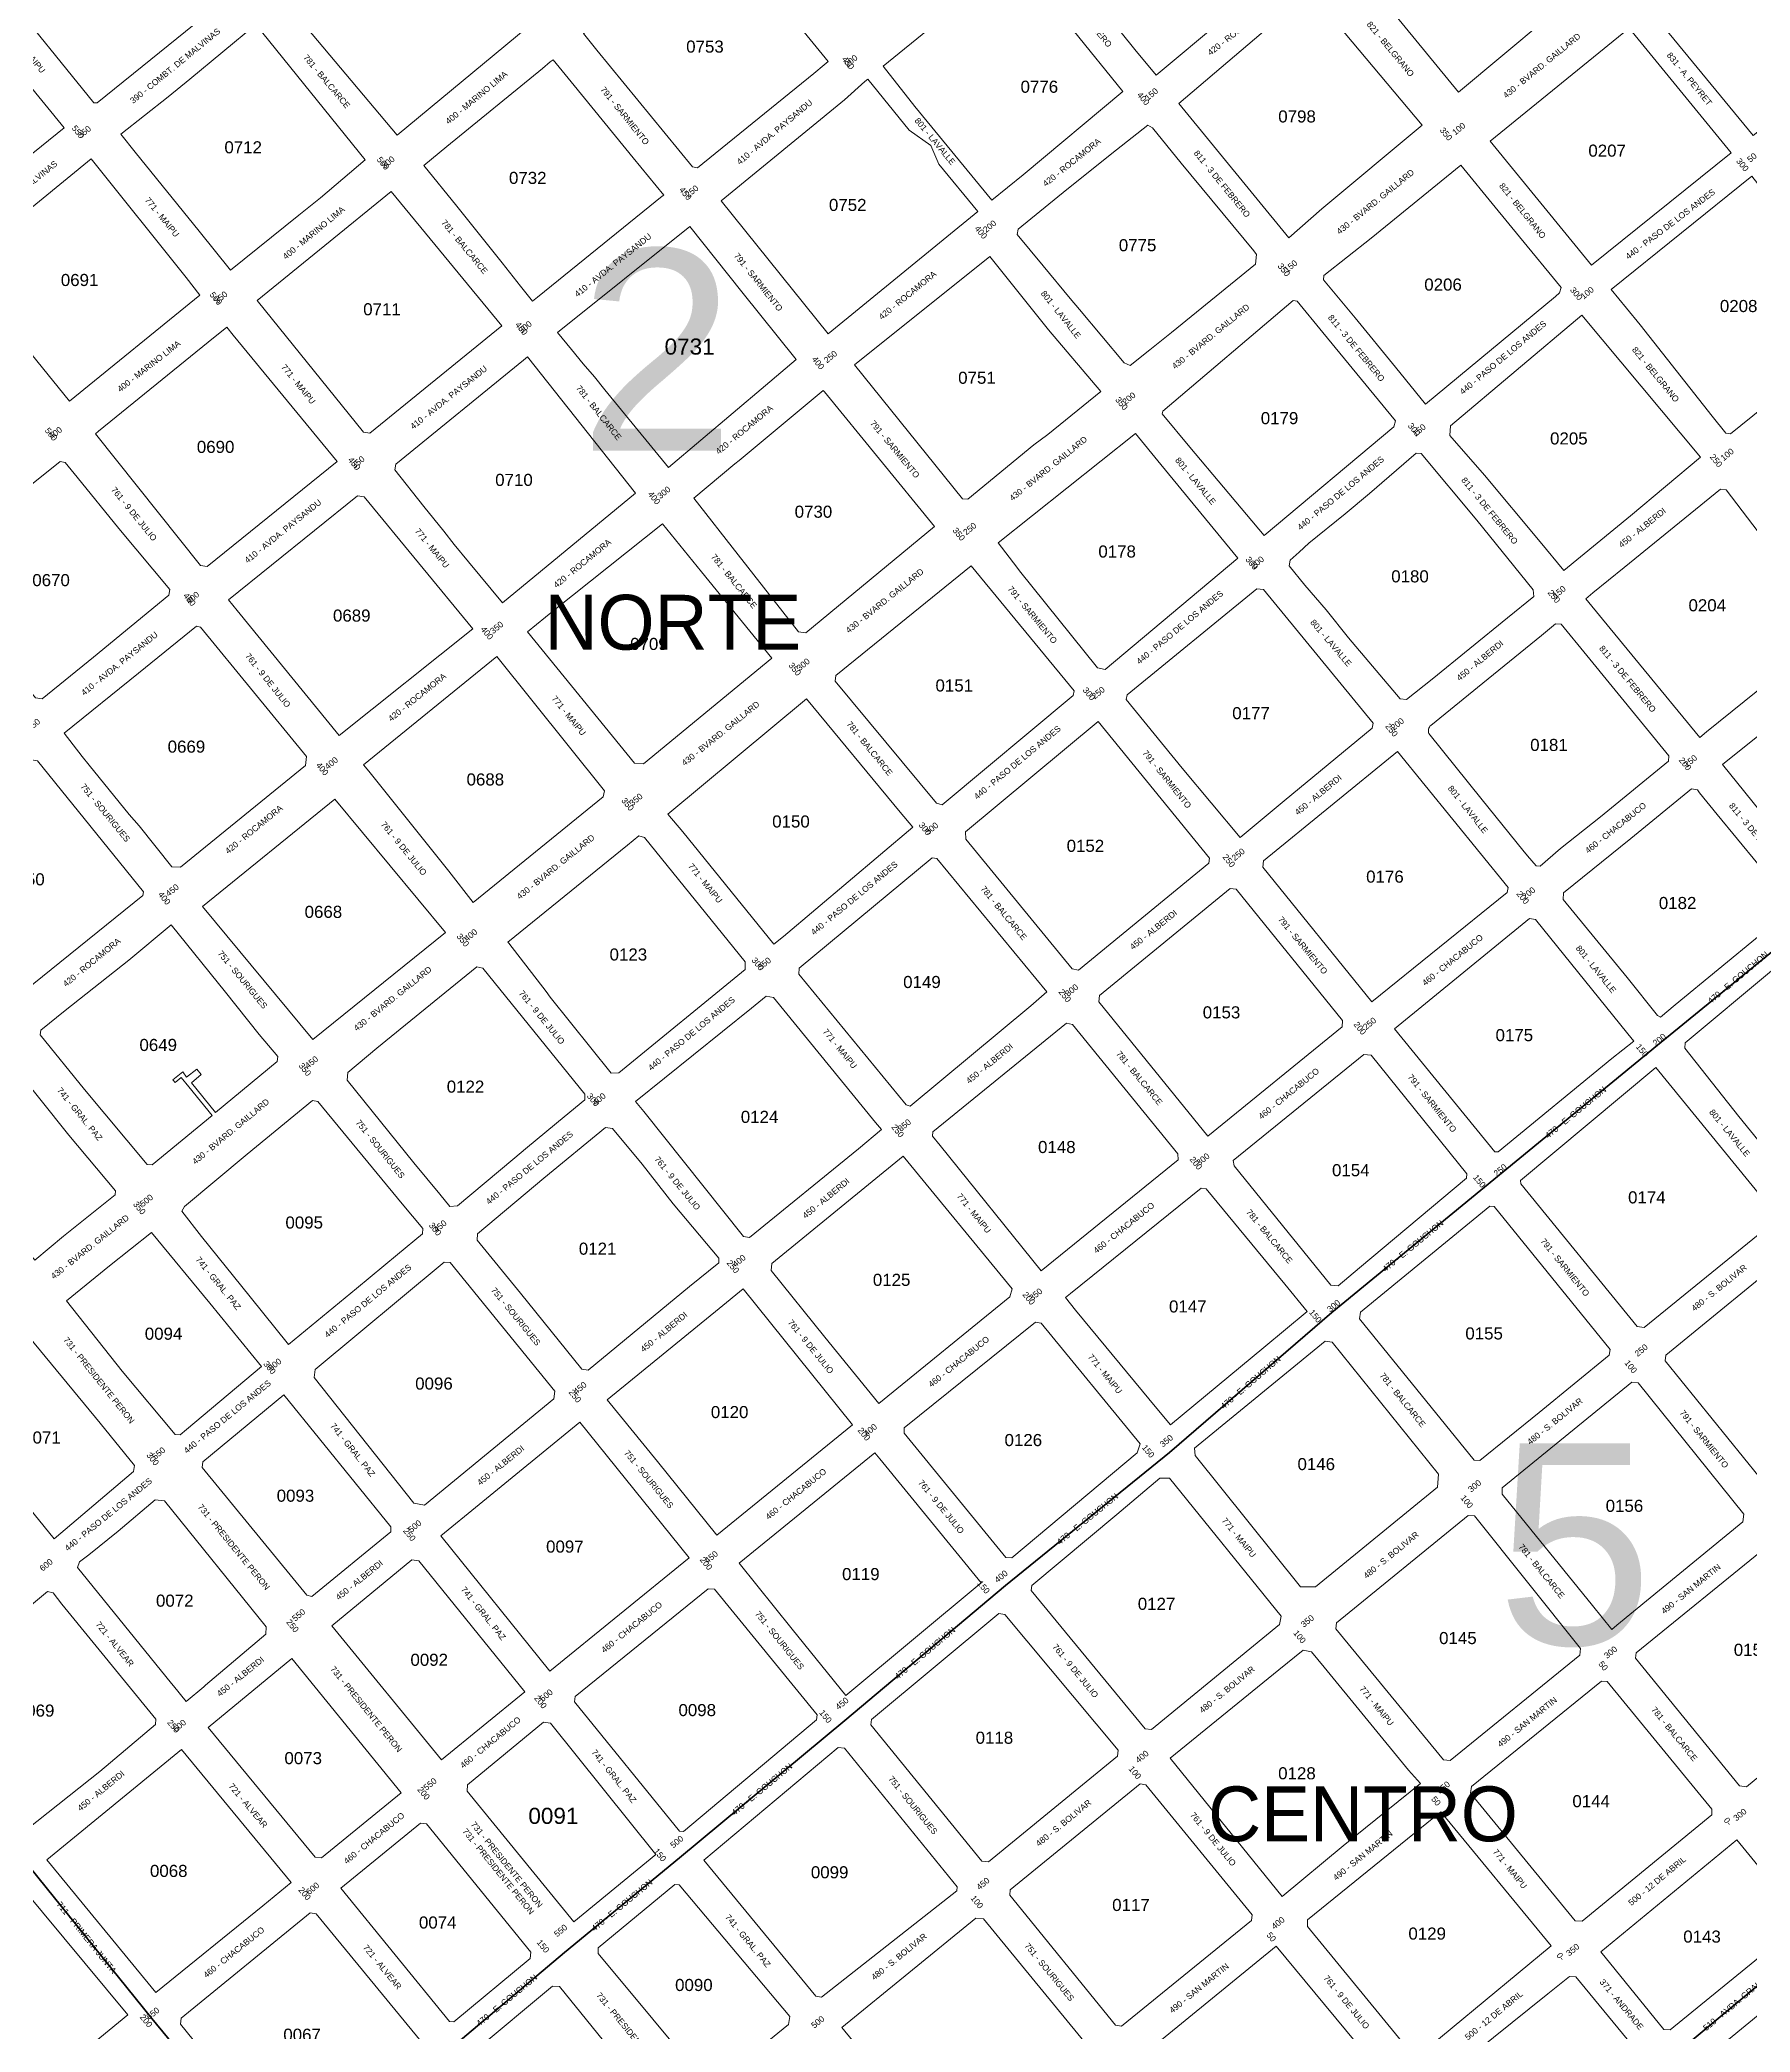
# Model space of a CAD drawing. Header units: millimetres. Extents: x -1182 to 19581, y -461 to 14363.
# Drawn here: x 15509 to 16358, y 11968 to 12957 of the extents above; entities that cross this region are included whole.
import ezdxf
from ezdxf.enums import TextEntityAlignment as Align

# ---------------------------------------------------------------- set-up
doc = ezdxf.new("R2010")
doc.units = ezdxf.units.MM
doc.layers.add('Barrios', color=70, linetype='Continuous', lineweight=40, true_color=0x94f532)
doc.layers.add('Barrios_Id', color=102, linetype='Continuous', lineweight=40)
doc.layers.add('Manzana', color=4, linetype='Continuous', lineweight=9)
doc.layers.add('Calle_id', color=7, linetype='Continuous')
doc.layers.add('Manzana_Id', color=6, linetype='Continuous')
doc.styles.add('Calle_Id', font='@Arial Unicode MS')
doc.styles.add('Manzana', font='@Arial Unicode MS')
doc.styles.add('SuperP', font='arial.ttf')

msp = doc.modelspace()

# ---------------------------------------------------------------- linework, layer by layer
at = {"layer": 'Barrios', "lineweight": 50}
for points in [[(16670.58, 12759.49), (16553.68, 12660.41), (16472.78, 12591.84), (16392.78, 12524.04), (16311.87, 12457.98), (16230.63, 12391.33), (16150.28, 12325.41), (16069.6, 12255.81), (15988.28, 12189.86), (15908.54, 12122.84), (15826.41, 12054.62), (15769.37, 12007.55), (15712.47, 11959.7), (15630.69, 11894.58)], [(15630.69, 11894.58), (15564.55, 11974.84), (15499.71, 12055.28), (15434.03, 12135.88), (15365.09, 12220.16), (15290.98, 12301.39), (15226.93, 12385.81), (15162.18, 12466.13)], [(16072.98, 11754.49), (16155.13, 11821.82), (16235.61, 11887.78), (16317.13, 11954.15), (16397.42, 12021.07), (16478.06, 12086.58), (16559.31, 12152.58), (16641.69, 12219.42), (16722.52, 12285.01), (16803.68, 12351.05), (16948.98, 12469.29)]]:
    msp.add_lwpolyline(points, dxfattribs=at)
at = {"layer": 'Manzana'}
for points in [[(15373.9, 12794.91), (15319.88, 12862.03), (15336.21, 12875.23), (15323.64, 12890.78), (15307.31, 12877.58), (15252.41, 12943.78), (15352.62, 13025.27), (15399.22, 13063.03), (15474.44, 12970.31), (15521.03, 12913.4), (15482.86, 12882.6), (15443.59, 12851.22)], [(16072.68, 13064.03), (16059.03, 13052.59), (16007.85, 13009.5), (16007.87, 13007.84), (16033.46, 12975.92), (16052.55, 12952.27), (16062.99, 12939.51), (16096.01, 12967.04), (16100.38, 12961.57), (16135.51, 12992.06), (16116.38, 13014.88), (16108.88, 13023.16), (16098.47, 13035.76), (16075.26, 13063.22)], [(15549.44, 13046.69), (15482.32, 12992.27), (15489.99, 12982.65), (15535.8, 12925.92), (15537.44, 12925.83), (15603.61, 12979.49)], [(16223.53, 13052.94), (16158.73, 12997.62), (16213.09, 12931.13), (16278.07, 12985.63), (16276.9, 12986.81), (16248.63, 13022)], [(15696.04, 13029.49), (15630.01, 12976.73), (15686.25, 12909.84), (15750.81, 12963.2)], [(15845.77, 13013.93), (15888.35, 12960.93), (15900.27, 12946.34), (15898.28, 12944.75), (15893.06, 12940.46), (15835.4, 12893.64), (15832.87, 12894.07), (15785.49, 12951.96), (15778.79, 12960.26), (15803.81, 12980.27)], [(15927.62, 12943.99), (15943.33, 12923.98), (15981.53, 12877.55), (15996.96, 12890.11), (16046.57, 12931.5), (16021.92, 12961.93), (15994.28, 12995.84), (15991.21, 12996.18), (15952.26, 12964.01)], [(16139.45, 12981.16), (16195.03, 12914.79), (16145.36, 12873.18), (16128.88, 12858.89), (16074.36, 12925.59)], [(15588.04, 12862.09), (15603.65, 12842.76), (15637.49, 12870.08), (15648.25, 12878.65), (15670.48, 12897.49), (15616.14, 12964.8), (15583.39, 12937.53), (15572.63, 12928.79), (15549.1, 12910.27), (15556.32, 12901.39)], [(16297.88, 12962.95), (16348.44, 12900.97), (16279.09, 12845.2), (16228.81, 12906.77)], [(15763.67, 12947.26), (15762.34, 12946.19), (15758.4, 12942.9), (15710.91, 12904.1), (15699.57, 12894.81), (15715.88, 12874.5), (15738.36, 12846.38), (15747.53, 12834.87), (15753.5, 12827.41), (15756.02, 12829.36), (15762.91, 12834.93), (15817.86, 12879.48), (15818.64, 12880.1), (15803.41, 12898.61), (15774.11, 12934.45)], [(15919.86, 12937.68), (15940.5, 12912.31), (15951.27, 12904.63), (15955.21, 12895.44), (15974.5, 12871.83), (15900.32, 12811.21), (15847.07, 12877.16), (15908.32, 12927.31), (15918.43, 12936.52)], [(16059, 12914.82), (16061.26, 12913.52), (16075.49, 12895.91), (16111.58, 12852.32), (16112.79, 12850.57), (16112.37, 12845.75), (16070.64, 12811.78), (16059.9, 12803.16), (16050.12, 12795.54), (16047.23, 12796.79), (16025.07, 12823.19), (16020.44, 12828.79), (16007.03, 12844.86), (15994.11, 12860.43), (15994.6, 12863.09), (16018.65, 12882.81), (16043.36, 12902.44)], [(15534.48, 12898.06), (15581.52, 12839.17), (15588.42, 12830.32), (15523.6, 12777.76), (15469.25, 12844.85)], [(16214.32, 12894.99), (16169.71, 12858.7), (16146.33, 12840.06), (16146.18, 12837.96), (16161.82, 12819.12), (16181.85, 12794.59), (16196.75, 12776.28), (16261.21, 12829.74), (16263.31, 12831.56), (16264.03, 12834.13), (16243.34, 12859.38), (16231.31, 12874.08)], [(16358.69, 12889.42), (16413.95, 12818.73), (16413.89, 12814.46), (16348.13, 12761.56), (16345.81, 12761.8), (16338.96, 12770.23), (16303.27, 12815.59), (16296.58, 12823.89), (16288.96, 12833.16)], [(15683.35, 12881.87), (15650.34, 12855), (15616.76, 12827.69), (15669.57, 12762.36), (15672.8, 12761.84), (15738.32, 12815.11)], [(15831.56, 12864.5), (15857.37, 12831.99), (15884.32, 12798.44), (15869.12, 12785.53), (15820.94, 12744.88), (15789.33, 12783.31), (15784.19, 12789.75), (15778.6, 12796.36), (15772.77, 12803.44), (15765.87, 12811.89)], [(15980.45, 12849.63), (16009.58, 12813.17), (16035.54, 12782.49), (16009.3, 12761.19), (16002.38, 12756), (15969.55, 12729.13), (15966.91, 12729.25), (15913.31, 12795.84)], [(16131.12, 12827.65), (16066.34, 12772.75), (16066.06, 12771.46), (16079.81, 12754.98), (16096.53, 12735.04), (16116.7, 12711.01), (16181.05, 12764.95), (16181.93, 12767.91), (16145.72, 12811.78), (16133.04, 12827.33)], [(16274.41, 12820.39), (16333.29, 12750.03), (16298.46, 12720.89), (16265.45, 12693.67), (16253.65, 12707.99), (16226.03, 12740.98), (16208.89, 12760.78), (16209.2, 12765.51)], [(15601.72, 12814.42), (15604.91, 12810.51), (15656.59, 12747.74), (15592.05, 12695.67), (15588.72, 12696.17), (15536.6, 12761.61), (15538.13, 12762.9), (15592.44, 12807.05)], [(15750.96, 12799.76), (15804.62, 12732.11), (15738.55, 12677.58), (15721.74, 12697.94), (15714.58, 12706.65), (15709.48, 12713.16), (15699.57, 12725.5), (15685.18, 12743.71), (15685.7, 12746.53), (15748.96, 12798.17)], [(15897.83, 12783.01), (15856.09, 12748.33), (15854, 12746.63), (15833.6, 12729.67), (15855.52, 12701.41), (15885.51, 12663.23), (15889.09, 12662.75), (15953.03, 12715.49), (15898.5, 12782.38)], [(16052.86, 12761.64), (15984.71, 12707.49), (15993.86, 12695.37), (15995.26, 12693.58), (16034.01, 12645.38), (16037.71, 12644.62), (16103.65, 12699.76), (16065.41, 12746.35)], [(16192.13, 12751.92), (16194.53, 12751.82), (16222.15, 12718.64), (16250.23, 12684.12), (16250.56, 12680.78), (16237.44, 12670.2), (16200.11, 12639.76), (16187.34, 12629.66), (16184.18, 12629.99), (16158.52, 12660.3), (16147.36, 12674.24), (16136.89, 12686.36), (16129.12, 12695.97), (16129.52, 12698.9), (16133.97, 12702.73), (16138.84, 12707.25), (16156.83, 12721.86), (16168.96, 12731.93)], [(15519.02, 12747.8), (15478.93, 12715.79), (15456.57, 12697.41), (15456.59, 12692.51), (15489.78, 12651.26), (15506.88, 12630.41), (15510.14, 12630.04), (15535.59, 12650.66), (15573.04, 12681.42), (15573.52, 12684.21), (15548.23, 12714.47), (15527.48, 12740.01), (15521.47, 12747.34)], [(15666.68, 12730.79), (15670.01, 12730.33), (15723.87, 12664.81), (15657.48, 12611.83), (15606.97, 12673.83), (15602.63, 12679.2)], [(16343.23, 12734.1), (16346, 12733.73), (16398.87, 12664.29), (16383.06, 12651.47), (16379.63, 12648.47), (16336.23, 12613.66), (16332.85, 12610.79), (16302.91, 12647.18), (16284.59, 12669.57), (16276.4, 12679.68), (16279.84, 12682.52), (16295.36, 12695.24)], [(15837.4, 12693.03), (15817.99, 12716.82), (15764.47, 12674.12), (15751.04, 12663.25), (15804.06, 12597.98), (15808.64, 12597.65), (15872.36, 12650.2)], [(15971.27, 12695.93), (16022.28, 12634.01), (16021.8, 12631.63), (15956.9, 12577.31), (15953.98, 12578.12), (15903.77, 12638.77), (15904, 12641.54)], [(16113.1, 12684.64), (16048.73, 12631.96), (16048.16, 12629.69), (16075.97, 12595.49), (16104.71, 12561.13), (16126.53, 12579.39), (16170.3, 12615.35), (16170.71, 12617.85), (16116.36, 12684.27)], [(15586.73, 12666.02), (15588.62, 12665.63), (15641.29, 12601.29), (15640.75, 12596.88), (15578.82, 12546.49), (15574.45, 12546.59), (15558.2, 12566.91), (15553.28, 12572.61), (15533.47, 12597.13), (15529.94, 12601.4), (15521.1, 12612.92), (15557.87, 12642.77)], [(16245.12, 12554.88), (16224.81, 12579.92), (16198.46, 12612.73), (16198.29, 12613.25), (16198.21, 12613.79), (16198.2, 12614.34), (16198.28, 12614.88), (16198.43, 12615.41), (16198.67, 12615.9), (16198.97, 12616.36), (16199.34, 12616.77), (16225.27, 12637.71), (16254.25, 12661.49), (16261.26, 12667.28), (16264.12, 12667.04), (16276.85, 12651.55), (16317.52, 12601.63), (16317.35, 12598.97), (16283.64, 12571.41), (16263.8, 12555.68), (16253.65, 12546.92), (16251.75, 12547.05), (16247.4, 12552.08)], [(15735.87, 12651.07), (15669.63, 12597.2), (15672.18, 12594.14), (15711.97, 12544.49), (15724.07, 12528.84), (15788.57, 12581.41), (15789.19, 12584.24)], [(16391.97, 12538.19), (16458.66, 12593.49), (16410.96, 12651.41), (16398.91, 12641.68), (16361.65, 12611.51), (16344.1, 12597.43)], [(15889.43, 12630), (15935.92, 12573.66), (15942.22, 12566.29), (15878.04, 12512.01), (15873.25, 12508.2), (15828.19, 12563.9), (15820.67, 12572.72)], [(16034.26, 12618.68), (15968.4, 12563.98), (15968.54, 12560.32), (16021.38, 12495.94), (16024.57, 12495.35), (16089.16, 12548.43), (16089.61, 12550.94)], [(16182.85, 12603.8), (16237.74, 12536.36), (16237.3, 12533.83), (16170.18, 12479.62), (16116.02, 12546.43), (16116.28, 12549.63)], [(15504.85, 12599.68), (15465.72, 12567.99), (15441.58, 12547.93), (15441.43, 12547.11), (15461.62, 12521.21), (15494.05, 12481.18), (15496.53, 12481.08), (15560.12, 12532.35), (15560.36, 12534.13), (15507.75, 12599.21)], [(16328.84, 12585.24), (16298.68, 12560.69), (16265.3, 12533.66), (16265.08, 12530.42), (16296.81, 12491.64), (16311.96, 12472.83), (16313.37, 12472.02), (16320.6, 12478.05), (16363.3, 12513.08), (16377.74, 12525.52), (16377.52, 12528.24), (16361.66, 12548.05), (16341.5, 12572.53), (16332.81, 12583.24), (16331.73, 12584.75)], [(15655.34, 12580.24), (15710.24, 12514.05), (15644.51, 12460.79), (15589.66, 12526.92)], [(15806.23, 12562.01), (15800.59, 12557.26), (15741.32, 12509.25), (15741.72, 12508.76), (15760.22, 12484.67), (15762.34, 12481.85), (15792.59, 12444.11), (15796.29, 12444.25), (15859.02, 12495.53), (15859.01, 12499.4), (15809.07, 12561.16)], [(15951.83, 12551.03), (15954.19, 12550.76), (16008.73, 12484.47), (16000.78, 12477.65), (15940.9, 12427.78), (15939.04, 12428.36), (15885.72, 12493.31), (15885.87, 12496.32)], [(16099.72, 12535.75), (16102.76, 12535.47), (16155.55, 12470.24), (16155.4, 12467.13), (16088.64, 12412.93), (16034.54, 12479.53), (16034.9, 12482.7)], [(15574.06, 12517.71), (15601.16, 12484.35), (15617.81, 12463.34), (15627.11, 12452.46), (15626.83, 12449.95), (15596.12, 12424.57), (15584.17, 12439.35), (15589.05, 12443.43), (15586.87, 12446.1), (15581.83, 12442.24), (15579.85, 12444.82), (15575.04, 12440.92), (15576.16, 12439.56), (15579.11, 12442.03), (15582.98, 12437.39), (15594.46, 12423.2), (15564.67, 12398.58), (15562.25, 12398.74), (15531.2, 12436.03), (15509.08, 12463.18), (15509.43, 12465.55), (15521.45, 12475.18), (15553.11, 12500.2)], [(16248.33, 12520.99), (16181.34, 12466.18), (16231.12, 12405.1), (16232.83, 12405.08), (16289.29, 12451.39), (16300.17, 12460.11), (16297.23, 12463.7), (16251.34, 12520.5)], [(16390.06, 12513.11), (16368.56, 12494.92), (16325.66, 12459.19), (16325.42, 12456.54), (16352.32, 12422.69), (16383.42, 12384.4), (16386, 12384.56), (16396.02, 12391.88), (16418.77, 12410.37), (16436.33, 12424.37), (16450.3, 12435.7), (16450.8, 12437.8), (16436.95, 12455.2), (16408.99, 12489.45)], [(15725.79, 12496.92), (15728.84, 12496.22), (15779.53, 12433.73), (15779.44, 12430.95), (15769.23, 12422.47), (15751.08, 12407.48), (15743.77, 12401.29), (15716.32, 12378.29), (15712.5, 12378), (15707.48, 12384.11), (15694.57, 12399.71), (15661.43, 12440.62), (15661.77, 12444.55), (15676.26, 12456.51), (15707.29, 12481.92)], [(15869.51, 12482.39), (15873.1, 12481.72), (15923.79, 12419.64), (15926.66, 12416.26), (15915.28, 12406.53), (15861.17, 12362.54), (15858.28, 12363), (15808.82, 12425.09), (15804.6, 12430.05), (15862.21, 12476.37)], [(16018.58, 12468.89), (16021.46, 12468.34), (16073.85, 12404.16), (16073.92, 12401.19), (16005.96, 12346.08), (15955.8, 12408.18), (15951.99, 12412.86), (15952.2, 12415.06)], [(16166.2, 12453.48), (16101.22, 12400.75), (16101.74, 12398.14), (16149.82, 12338.98), (16153.42, 12338.5), (16164.03, 12347.45), (16217.07, 12391.99), (16217.34, 12394.13), (16169.76, 12453.14)], [(15490.38, 12450.3), (15452.28, 12419.41), (15452.04, 12417.68), (15456.75, 12411.8), (15481.61, 12381.69), (15506.47, 12351.28), (15520.68, 12363.29), (15546.37, 12383.71), (15546.49, 12385.74), (15523.32, 12413.4), (15493.85, 12450.21)], [(16311.02, 12447.03), (16370.56, 12373.97), (16369.86, 12370.41), (16305.24, 12317.97), (16301.85, 12318.33), (16244.13, 12389.25), (16243.91, 12390.85)], [(15644.32, 12430.53), (15611.82, 12403.92), (15580.73, 12377.96), (15579.35, 12375.65), (15589.14, 12363.05), (15613.39, 12333.05), (15632.32, 12309.48), (15666.12, 12337.3), (15686.46, 12354.19), (15698.95, 12364.41), (15699.09, 12367.08), (15688.83, 12379.29), (15646.99, 12430.14)], [(15789.77, 12417.25), (15759.08, 12392.01), (15726.21, 12364.31), (15726.02, 12361.32), (15747.51, 12334.89), (15777.9, 12297.22), (15781.09, 12296.78), (15831.36, 12338.18), (15846, 12350), (15846.04, 12352.38), (15823.27, 12379.24), (15807.85, 12398.9), (15793.18, 12416.65)], [(15937.53, 12402.89), (15991.61, 12337.01), (15990.44, 12333.19), (15925.48, 12280.21), (15898.66, 12313.13), (15871.91, 12346.13), (15872.27, 12349.63)], [(16085.45, 12387.13), (16087.92, 12386.76), (16126.96, 12339.36), (16137.96, 12325.85), (16116.44, 12307.89), (16070.18, 12269.54), (16063.35, 12277.67), (16023.03, 12326.53), (16017.98, 12332.71), (16020.54, 12334.82)], [(16228.6, 12378.08), (16164.52, 12325.43), (16163.92, 12322.15), (16220.9, 12252), (16223.7, 12251.83), (16253.18, 12275.77), (16287.99, 12304.08), (16288.36, 12307), (16230.85, 12377.94)], [(15564.36, 12364.97), (15543.54, 12348.51), (15522.12, 12331.06), (15549.74, 12296.2), (15576.11, 12264.85), (15578.67, 12264.66), (15581.74, 12267.27), (15619.03, 12298.57), (15593.31, 12329.98)], [(16382.44, 12358.4), (16316.02, 12304.15), (16315.75, 12301.38), (16370.17, 12234.23), (16436.91, 12288.39), (16437.24, 12291.13), (16388, 12351.68)], [(15709.62, 12350.4), (15645.54, 12297.03), (15645.11, 12293.11), (15694.67, 12230.76), (15699.81, 12229.72), (15764.16, 12282.55), (15764.65, 12286.34), (15712.55, 12350.19)], [(15857.99, 12337.06), (15846.16, 12327.35), (15790.51, 12281.92), (15815.57, 12251.29), (15844.94, 12214.75), (15912.31, 12269.61)], [(16053.61, 12255.75), (16055.06, 12260.13), (16005.98, 12320.11), (16003.14, 12320.48), (15937.91, 12268.16), (15937.99, 12265.35), (15988.39, 12203.74), (15991.39, 12203.55)], [(15500.87, 12313.58), (15462.18, 12282.21), (15462.11, 12279.75), (15488.32, 12247.1), (15516, 12212.95), (15555.43, 12246.34), (15555.99, 12249.32), (15538.91, 12270.34), (15503.88, 12312.93)], [(16146.93, 12311.09), (16150.35, 12310.65), (16203.26, 12245.04), (16202.63, 12238.55), (16142.12, 12189.08), (16134.65, 12189.18), (16082.47, 12254.34), (16082.07, 12258.04)], [(15630.12, 12284.47), (15683.21, 12218.99), (15683.1, 12216.42), (15643.91, 12184.32), (15641.42, 12185.05), (15589.56, 12248.31), (15589.82, 12251.27)], [(16299.24, 12290.68), (16234.87, 12238.36), (16234.87, 12235.15), (16279.64, 12179.82), (16289.22, 12168.03), (16291.79, 12170.16), (16354.29, 12221.38), (16354.78, 12225.21), (16302.3, 12290.42)], [(15777.05, 12270.94), (15831.26, 12203.61), (15762.1, 12147.29), (15708, 12214.44), (15726.98, 12230.06)], [(15923.48, 12255.73), (15925.97, 12252.63), (15976.13, 12191.07), (15909.09, 12135.25), (15882.46, 12168.06), (15856.13, 12200.82)], [(16069.75, 12243.12), (16064.88, 12243.07), (16043.53, 12225.02), (16001.38, 12189.79), (16000.99, 12187.26), (16057.63, 12118.68), (16060.72, 12118.33), (16124.33, 12170.41), (16125.05, 12174.64)], [(15566.25, 12232.34), (15570.8, 12231.84), (15621.36, 12169.25), (15621.16, 12165.59), (15591.22, 12140.36), (15590.32, 12139.57), (15581.51, 12132.21), (15575.22, 12140.07), (15574.36, 12141.1), (15571.48, 12144.65), (15527.65, 12198.8), (15528.7, 12201.48), (15533.2, 12205.11), (15547.77, 12216.78)], [(16217.92, 12224.5), (16152.55, 12171.26), (16152.26, 12168.37), (16205.71, 12103.24), (16208.95, 12102.93), (16273.29, 12155.3), (16273.72, 12158.53), (16221.01, 12224.33)], [(16365.64, 12208.69), (16369.33, 12208.01), (16420.14, 12145.1), (16420.02, 12142.42), (16356.04, 12089.82), (16352.66, 12090.31), (16301.06, 12153.69), (16301.33, 12156.42)], [(15693.61, 12202.6), (15697.01, 12201.98), (15749.64, 12137.1), (15708.3, 12103.28), (15653.83, 12169.86)], [(15512.72, 12186.79), (15515.5, 12186.18), (15519.82, 12180.5), (15566.47, 12123.49), (15566.32, 12120.78), (15538.81, 12097.41), (15502.61, 12068.87), (15502.33, 12068.64), (15498.44, 12070.14), (15465.89, 12109.79), (15448.11, 12130.75), (15447.77, 12133.43), (15485.03, 12163.95), (15496.98, 12173.76), (15502.87, 12178.6)], [(15840.74, 12188.21), (15843.8, 12188.01), (15894.81, 12125.64), (15894.5, 12123.06), (15828.39, 12067.73), (15826.51, 12067.9), (15774.31, 12132.05), (15774.61, 12134.69)], [(15984.96, 12175.88), (15921.84, 12123.3), (15921.38, 12120.59), (15976.52, 12052.97), (15979.79, 12052.58), (16043.83, 12105.09), (16044.14, 12108.01), (15987.98, 12175.4)], [(16136.03, 12157.7), (16140.1, 12156.9), (16146.47, 12149.26), (16188.32, 12098.17), (16194.23, 12091.53), (16155.96, 12060.6), (16125.63, 12035.47), (16070.04, 12104.12), (16123.94, 12148.02)], [(15634.1, 12153.62), (15592.47, 12119.36), (15645.54, 12055), (15648.77, 12054.59), (15688.28, 12086.91)], [(16284.17, 12142.38), (16219.52, 12090.02), (16219.12, 12086.65), (16271.09, 12023.29), (16274.52, 12023.11), (16338.8, 12075.91), (16338.83, 12078.81), (16286.9, 12142.15)], [(15758.92, 12122.04), (15762.47, 12121.52), (15814.72, 12056.23), (15773.97, 12022.86), (15721.08, 12087.67), (15721.25, 12090.92)], [(15579.23, 12108.46), (15633.73, 12042.29), (15619.58, 12030.72), (15566.56, 11987.78), (15512.5, 12053.55)], [(15905.26, 12109.4), (15838.47, 12053.52), (15894.09, 11986.01), (15896.91, 11985.49), (15964.16, 12038.26), (15964.36, 12040.23), (15908.31, 12109.13)], [(16055.19, 12091.38), (15990.67, 12038.68), (15990.46, 12036.08), (16042.9, 11971.55), (16045.79, 11971.04), (16110.37, 12023.47), (16110.65, 12026.32), (16057.92, 12090.91)], [(16204.41, 12077.41), (16259.08, 12010.91), (16193.67, 11956.61), (16190.19, 11957.08), (16138.18, 12020.57), (16138.25, 12023.76)], [(15697.94, 12071.9), (15658.3, 12039.62), (15712.34, 11973.37), (15714.38, 11973.14), (15752.37, 12004.68), (15752.65, 12007.75), (15700.81, 12071.45)], [(16351.2, 12063.59), (16283.83, 12008), (16314.97, 11969.42), (16318.27, 11969.27), (16382.58, 12021.62), (16382.9, 12024.75), (16377.4, 12031.61)], [(15824.2, 12041.41), (15826.36, 12041.28), (15881.17, 11975.83), (15880.49, 11971.93), (15843.27, 11941.58), (15840.41, 11941.94), (15786.11, 12007.13), (15786.12, 12009.95)], [(15643.1, 12027.25), (15579.02, 11974.96), (15578.72, 11972), (15631.86, 11906.37), (15699.66, 11961.55), (15646.03, 12026.83)], [(15973.47, 12024.64), (15906.98, 11970.31), (15961.75, 11903.7), (15993.01, 11928.46), (16030.98, 11958.92), (15977.32, 12024.3)], [(16122.54, 12010.78), (16055.7, 11956.15), (16108.54, 11891.64), (16112.44, 11891.12), (16175.57, 11942.64), (16176.16, 11946.14)], [(16395.96, 12004.5), (16399.94, 12004.28), (16433.46, 11962.79), (16368.4, 11908.25), (16364.62, 11908.45), (16334.45, 11946.56), (16332.13, 11949.73), (16332.34, 11952.38), (16393.21, 12002.15)], [(15763.45, 11990.94), (15724.5, 11958.51), (15778.63, 11892.31), (15778.95, 11891.98), (15779.32, 11891.72), (15779.72, 11891.51), (15780.15, 11891.37), (15780.6, 11891.3), (15781.06, 11891.31), (15781.5, 11891.39), (15781.93, 11891.54), (15782.33, 11891.76), (15821.18, 11923.64), (15766.83, 11990.7)], [(16268.18, 11995.7), (16271.33, 11995.54), (16301.42, 11958.95), (16301.49, 11955.29), (16237.55, 11902.79), (16234.06, 11903.27), (16203.22, 11939.98), (16203.52, 11943.81), (16257.46, 11987.07)]]:
    msp.add_lwpolyline(points, close=True, dxfattribs=at)
msp.add_lwpolyline([(16308.49, 12971.58), (16359.42, 12909.63), (16416.37, 12954.53), (16409.01, 12959.19)], dxfattribs=at)
at = {"layer": 'Manzana', "linetype": 'Continuous'}
msp.add_lwpolyline([(15552.66, 11976.66), (15499.73, 12040.35), (15497.17, 12040.85), (15472.12, 12021.29), (15458.78, 12010.32), (15433.72, 11989.86), (15432.74, 11983.17), (15472.96, 11934.38), (15484.56, 11920.66), (15489.55, 11924.87)], close=True, dxfattribs=at)

# ---------------------------------------------------------------- texts
at = {"color": 40, "true_color": 0xe6bd19, "style": 'Calle_Id'}
for s, p in [('450', (15910.22, 12945.68, 1)), ('400', (16056.7, 12927.96, 1)), ('550', (15527.96, 12911.44, 1)), ('350', (16207.02, 12910.39, 1)), ('500', (15679.35, 12895.84, 1)), ('300', (16354.11, 12895.09, 1)), ('450', (15829.41, 12880.83, 1)), ('400', (15976.11, 12861.6, 1)), ('350', (16126.53, 12842.95, 1)), ('500', (15596.38, 12828.75, 1)), ('300', (16271.64, 12831.12, 1)), ('450', (15748.01, 12813.82, 1)), ('400', (15895.31, 12796.75, 1)), ('350', (16045.94, 12776.59, 1)), ('500', (15514.61, 12761.32, 1)), ('300', (16191.15, 12763.68, 1)), ('450', (15665.03, 12746.74, 1)), ('250', (16341.05, 12748.27, 1)), ('400', (15813.91, 12729.74, 1)), ('350', (15965.14, 12711.74, 1)), ('300', (16110.56, 12697.32, 1)), ('450', (15583.27, 12679.3, 1)), ('250', (16260.56, 12680.82, 1)), ('400', (15730.93, 12662.65, 1)), ('350', (15883.73, 12644.73, 1)), ('300', (16029.76, 12632.47, 1)), ('250', (16179.97, 12614.47, 1)), ('200', (16325.64, 12597.7, 1)), ('400', (15649.17, 12595.22, 1)), ('350', (15800.76, 12577.65, 1)), ('300', (15948.35, 12565.46, 1)), ('250', (16099.17, 12549.61, 1)), ('400', (15570.76, 12531.01, 1)), ('200', (16245.05, 12531.35, 1)), ('350', (15719, 12510.21, 1)), ('300', (15865.38, 12498.37, 1)), ('250', (16017.76, 12482.61, 1)), ('200', (16164.25, 12466.49, 1)), ('150', (16304.34, 12455.42, 1)), ('350', (15640.59, 12446.01, 1)), ('300', (15783.62, 12430.94, 1)), ('250', (15934.79, 12415.52, 1)), ('200', (16082.85, 12399.49, 1)), ('150', (16223.53, 12390.56, 1)), ('350', (15558.41, 12377.24, 1)), ('300', (15705.21, 12366.73, 1)), ('250', (15853.03, 12348.09, 1)), ('200', (15999.87, 12332.4, 1)), ('150', (16142.13, 12323.56, 1)), ('300', (15623.03, 12297.97, 1)), ('100', (16298.68, 12298.47, 1)), ('250', (15774.62, 12283.88, 1)), ('200', (15918.11, 12264.97, 1)), ('300', (15565, 12252.65, 1)), ('150', (16059.16, 12256.47, 1)), ('100', (16217.28, 12231.46, 1)), ('250', (15692.44, 12215.12, 1)), ('200', (15839.7, 12200.76, 1)), ('150', (15977.4, 12189.04, 1)), ('250', (15634.41, 12169.8, 1)), ('100', (16134.3, 12164.37, 1)), ('50', (16284.99, 12149.91, 1)), ('200', (15757.52, 12132, 1)), ('150', (15898.99, 12124.83, 1)), ('250', (15575.34, 12119.95, 1)), ('100', (16052.54, 12096.94, 1)), ('200', (15699.49, 12086.68, 1)), ('50', (16202.01, 12082.82, 1)), ('0-', (16346.86, 12072.67, 1)), ('150', (15816.81, 12056.07, 1)), ('200', (15640.42, 12036.83, 1)), ('100', (15974.13, 12032.73, 1)), ('50', (16120.25, 12015.38, 1)), ('150', (15758.78, 12010.75, 1)), ('0-', (16263.89, 12005.58, 1)), ('200', (15561.75, 11973.7, 1))]:
    msp.add_text(s, height=3, rotation=309.3589, dxfattribs=at).set_placement(p, align=Align.MIDDLE)
at = {"color": 32, "true_color": 0xe3621c, "style": 'Calle_Id'}
for s, p in [('200', (15911.55, 12946.66, 1)), ('150', (16060.71, 12930.14, 1)), ('350', (15531.07, 12911.44, 1)), ('100', (16213.27, 12912.96, 1)), ('300', (15681.8, 12896.35, 1)), ('50', (16358.76, 12898.65, 1)), ('250', (15832.56, 12881.93, 1)), ('200', (15980.39, 12864.54, 1)), ('150', (16129.85, 12844.76, 1)), ('350', (15598.79, 12829.3, 1)), ('100', (16277.02, 12831.54, 1)), ('300', (15749.87, 12814.55, 1)), ('250', (15901.41, 12799.8, 1)), ('200', (16049.54, 12779.15, 1)), ('400', (15516.72, 12762, 1)), ('150', (16193.6, 12763.35, 1)), ('350', (15666.86, 12747.5, 1)), ('100', (16346.5, 12751.26, 1)), ('300', (15818.72, 12732.43, 1)), ('250', (15970.55, 12714.42, 1)), ('200', (16113.29, 12697.74, 1)), ('400', (15584.8, 12680.2, 1)), ('150', (16263.08, 12683.07, 1)), ('350', (15735.71, 12665.38, 1)), ('300', (15887.87, 12647.05, 1)), ('250', (16034.3, 12633, 1)), ('200', (16182.77, 12617.46, 1)), ('450', (15505.83, 12617.12, 1)), ('400', (15653.64, 12598.08, 1)), ('150', (16328.27, 12599.12, 1)), ('350', (15804.86, 12580, 1)), ('300', (15951.62, 12565.63, 1)), ('250', (16103.78, 12552.72, 1)), ('450', (15574.67, 12534.99, 1)), ('200', (16247.96, 12533.51, 1)), ('400', (15722.79, 12512.7, 1)), ('350', (15868.6, 12498.58, 1)), ('300', (16021.1, 12485.35, 1)), ('250', (16168.97, 12468.77, 1)), ('200', (16312.82, 12460.79, 1)), ('450', (15643.82, 12449.61, 1)), ('400', (15786.54, 12431.28, 1)), ('350', (15938.09, 12418.3, 1)), ('300', (16086.29, 12401.4, 1)), ('250', (16233.83, 12396.05, 1)), ('500', (15561.85, 12380.95, 1)), ('450', (15707.57, 12368.19, 1)), ('400', (15856.02, 12351, 1)), ('350', (16003.27, 12334.35, 1)), ('300', (16151.14, 12328.68, 1)), ('250', (16303.8, 12306.6, 1)), ('500', (15625.6, 12299.53, 1)), ('450', (15777.05, 12287.91, 1)), ('400', (15921.21, 12267.05, 1)), ('350', (16068.13, 12261.63, 1)), ('550', (15567.95, 12255.45, 1)), ('300', (16221.12, 12239.23, 1)), ('500', (15695.08, 12219.25, 1)), ('450', (15842.24, 12203.96, 1)), ('600', (15512.09, 12200.05, 1)), ('400', (15986.07, 12194.33, 1)), ('550', (15637.43, 12175.17, 1)), ('350', (16138.11, 12172.18, 1)), ('300', (16288.62, 12156.64, 1)), ('500', (15760.27, 12135.31, 1)), ('450', (15907.1, 12131.24, 1)), ('600', (15578.24, 12120.24, 1)), ('400', (16056.04, 12104.87, 1)), ('550', (15702.62, 12091.22, 1)), ('350', (16205.61, 12089.59, 1)), ('300', (16352.83, 12076.03, 1)), ('500', (15825.13, 12062.59, 1)), ('600', (15644.35, 12039.43, 1)), ('450', (15977.07, 12041.79, 1)), ('550', (15767.47, 12018.5, 1)), ('400', (16123.54, 12022.29, 1)), ('350', (16269.82, 12008.98, 1)), ('650', (15565.04, 11977.36, 1)), ('500', (15895.1, 11973.13, 1))]:
    msp.add_text(s, height=3, rotation=39.3589, dxfattribs=at).set_placement(p, align=Align.MIDDLE)
at = {"layer": 'Barrios', "char_height": 27.2257, "width": 759.7627, "attachment_point": 1, "style": 'SuperP'}
for s, insert in [('{\\fConstantia|b0|i0|c0|p18;NORTE}', (15759.47, 12681.62)), ('{\\fConstantia|b0|i0|c0|p18;CENTRO}', (16088.87, 12090.05))]:
    msp.add_mtext(s, dxfattribs=dict(at, insert=insert))
at = {"layer": 'Barrios_Id', "style": 'Manzana'}
for s, p in [('2', (15815.27, 12803.16)), ('5', (16270.79, 12210.46))]:
    msp.add_text(s, height=100, dxfattribs=at).set_placement(p, align=Align.MIDDLE_CENTER)
at = {"layer": 'Calle_id', "color": 7, "style": 'Calle_Id'}
for s, rotation, p in [('811 - 3 DE FEBRERO', 309.12933, (16027.07, 12970.11, 1)), ('420 - ROCAMORA', 38.06478, (16103.01, 12961.25, 1)), ('771 - MAIPU', 309.23357, (15503.17, 12950.46, 1)), ('390 - COMBT. DE MALVINAS', 39.25667, (15576.12, 12944.23, 1)), ('821 - BELGRANO', 309.57199, (16179.35, 12952.57, 1)), ('430 - BVARD. GAILLARD', 39.29446, (16254.44, 12944.34, 1)), ('781 - BALCARCE', 310.09238, (15651.36, 12936.46, 1)), ('831 - A. PEYRET', 309.2021, (16327.77, 12937.7, 1)), ('400 - MARINO LIMA', 39.73805, (15725.66, 12928.49, 1)), ('791 - SARMIENTO', 308.82364, (15799.31, 12919.45, 1)), ('410 - AVDA. PAYSANDU', 40.05791, (15873.63, 12911.35, 1)), ('420 - ROCAMORA', 38.77211, (16021.12, 12896.32, 1)), ('811 - 3 DE FEBRERO', 309.12814, (16095.77, 12885.65, 1)), ('390 - COMBT. DE MALVINAS', 38.76508, (15495.12, 12878.6, 1)), ('430 - BVARD. GAILLARD', 39.29189, (16171.84, 12876.75, 1)), ('771 - MAIPU', 309.2329, (15569.62, 12869.09, 1)), ('821 - BELGRANO', 308.86773, (16244.91, 12872.29, 1)), ('440 - PASO DE LOS ANDES', 37.2842, (16318.24, 12865.66, 1)), ('400 - MARINO LIMA', 39.73663, (15644.86, 12861.32, 1)), ('781 - BALCARCE', 309.52659, (15719.78, 12854.37, 1)), ('410 - AVDA. PAYSANDU', 38.84922, (15793.43, 12845.32, 1)), ('791 - SARMIENTO', 308.70089, (15865.61, 12836.88, 1)), ('420 - ROCAMORA', 39.20222, (15939.62, 12830.34, 1)), ('801 - LAVALLE', 308.4492, (16015.75, 12820.77, 1)), ('430 - BVARD. GAILLARD', 39.29189, (16090.12, 12809.88, 1)), ('811 - 3 DE FEBRERO', 309.39695, (16162.42, 12804.1, 1)), ('440 - PASO DE LOS ANDES', 39.87573, (16235.21, 12799.42, 1)), ('400 - MARINO LIMA', 38.17697, (15563.03, 12795.13, 1)), ('821 - BELGRANO', 309.31264, (16310.97, 12791.01, 1)), ('771 - MAIPU', 309.19624, (15637.26, 12786.19, 1)), ('410 - AVDA. PAYSANDU', 38.84922, (15711.87, 12779.63, 1)), ('781 - BALCARCE', 308.43833, (15786.41, 12772.05, 1)), ('420 - ROCAMORA', 39.75902, (15858.59, 12763.6, 1)), ('791 - SARMIENTO', 309.71563, (15933.37, 12753.87, 1)), ('430 - BVARD. GAILLARD', 38.95383, (16009.49, 12744.31, 1)), ('801 - LAVALLE', 309.52755, (16082.61, 12738.11, 1)), ('440 - PASO DE LOS ANDES', 39.87573, (16154.63, 12732.1, 1)), ('811 - 3 DE FEBRERO', 309.24724, (16228.57, 12723.34, 1)), ('761 - 9 DE JULIO', 309.03287, (15555.72, 12721.77, 1)), ('410 - AVDA. PAYSANDU', 39.00056, (15629.63, 12713.22, 1)), ('450 - ALBERDI', 38.90762, (16304.32, 12714.93, 1)), ('771 - MAIPU', 309.19624, (15703.64, 12704.8, 1)), ('420 - ROCAMORA', 39.34072, (15778.18, 12697.21, 1)), ('781 - BALCARCE', 309.04643, (15853.53, 12688.4, 1)), ('430 - BVARD. GAILLARD', 38.95383, (15928.31, 12678.67, 1)), ('791 - SARMIENTO', 309.71914, (16001.64, 12671.69, 1)), ('440 - PASO DE LOS ANDES', 39.76845, (16074.75, 12665.49, 1)), ('410 - AVDA. PAYSANDU', 39.00128, (15548.47, 12647.5, 1)), ('801 - LAVALLE', 310.27786, (16149.82, 12657.75, 1)), ('761 - 9 DE JULIO', 308.62538, (15622.18, 12639.2, 1)), ('450 - ALBERDI', 39.70552, (16223.76, 12649, 1)), ('811 - 3 DE FEBRERO', 309.50427, (16297.07, 12639.87, 1)), ('420 - ROCAMORA', 38.69068, (15696.19, 12630.77, 1)), ('771 - MAIPU', 309.22803, (15771.5, 12621.63, 1)), ('430 - BVARD. GAILLARD', 38.95383, (15846.85, 12612.82, 1)), ('781 - BALCARCE', 308.99119, (15920.81, 12605.38, 1)), ('440 - PASO DE LOS ANDES', 39.76845, (15994.14, 12598.4, 1)), ('791 - SARMIENTO', 308.88555, (16068.42, 12590.08, 1)), ('450 - ALBERDI', 39.70552, (16143.49, 12582.34, 1)), ('751 - SOURIGUES', 309.39052, (15541.46, 12573.44, 1)), ('801 - LAVALLE', 308.54463, (16217.79, 12575.07, 1)), ('420 - ROCAMORA', 39.33288, (15615.17, 12565.15, 1)), ('460 - CHACABUCO', 38.82796, (16291.1, 12565.94, 1)), ('811 - 3 DE FEBRERO', 309.60232, (16361.55, 12561.79, 1)), ('761 - 9 DE JULIO', 309.22458, (15689.63, 12555.7, 1)), ('430 - BVARD. GAILLARD', 38.99365, (15764.97, 12546.57, 1)), ('771 - MAIPU', 309.1134, (15839.24, 12538.48, 1)), ('440 - PASO DE LOS ANDES', 39.76845, (15913.2, 12531.04, 1)), ('781 - BALCARCE', 309.39403, (15987.43, 12523.68, 1)), ('450 - ALBERDI', 38.92149, (16061.71, 12515.36, 1)), ('791 - SARMIENTO', 309.65823, (16135.85, 12507.6, 1)), ('460 - CHACABUCO', 39.2185, (16210.15, 12500.33, 1)), ('420 - ROCAMORA', 39.31187, (15534.68, 12499.21, 1)), ('751 - SOURIGUES', 309.46561, (15609.59, 12490.59, 1)), ('801 - LAVALLE', 308.91544, (16281.37, 12495.77, 1)), ('470 - E. GOUCHON', 40.09367, (16351.83, 12491.62, 1)), ('430 - BVARD. GAILLARD', 38.92647, (15684.07, 12481.16, 1)), ('761 - 9 DE JULIO', 309.19321, (15758.1, 12471.87, 1)), ('440 - PASO DE LOS ANDES', 39.76845, (15832.38, 12463.78, 1)), ('771 - MAIPU', 309.14359, (15906.08, 12456.31, 1)), ('450 - ALBERDI', 39.49429, (15980.31, 12448.95, 1)), ('781 - BALCARCE', 309.40122, (16054.72, 12441.75, 1)), ('460 - CHACABUCO', 39.2185, (16128.86, 12433.99, 1)), ('791 - SARMIENTO', 308.932, (16200.03, 12429.22, 1)), ('741 - GRAL. PAZ', 309.3388, (15528.78, 12423.84, 1)), ('470 - E. GOUCHON', 39.36463, (16271.25, 12424.66, 1)), ('430 - BVARD. GAILLARD', 39.79456, (15603.69, 12415.21, 1)), ('801 - LAVALLE', 309.48035, (16347.7, 12414.49, 1)), ('751 - SOURIGUES', 308.73346, (15677.95, 12406.47, 1)), ('440 - PASO DE LOS ANDES', 39.49421, (15751.97, 12397.19, 1)), ('761 - 9 DE JULIO', 309.34584, (15825.43, 12389.52, 1)), ('450 - ALBERDI', 39.49429, (15899.14, 12382.05, 1)), ('771 - MAIPU', 309.14359, (15972.6, 12374.6, 1)), ('430 - BVARD. GAILLARD', 38.68489, (15533.81, 12357.96, 1)), ('460 - CHACABUCO', 39.04542, (16047.01, 12367.39, 1)), ('781 - BALCARCE', 309.39916, (16119.29, 12363.15, 1)), ('470 - E. GOUCHON', 39.36463, (16190.46, 12358.37, 1)), ('741 - GRAL. PAZ', 309.25762, (15597.53, 12339.84, 1)), ('791 - SARMIENTO', 309.05916, (16265.99, 12347.76, 1)), ('440 - PASO DE LOS ANDES', 39.49421, (15671.78, 12331.1, 1)), ('480 - S. BOLIVAR', 39.11038, (16342.44, 12337.6, 1)), ('751 - SOURIGUES', 309.26632, (15745.22, 12323.39, 1)), ('450 - ALBERDI', 39.50997, (15818.68, 12315.72, 1)), ('761 - 9 DE JULIO', 309.05205, (15891.61, 12308.38, 1)), ('731 - PRESIDENTE PERON', 308.6361, (15538.3, 12291.7, 1)), ('460 - CHACABUCO', 39.04542, (15965.06, 12300.93, 1)), ('771 - MAIPU', 309.28084, (16037.66, 12294.86, 1)), ('470 - E. GOUCHON', 40.78431, (16109.94, 12290.61, 1)), ('781 - BALCARCE', 308.95293, (16185.41, 12281.96, 1)), ('440 - PASO DE LOS ANDES', 39.49421, (15602, 12273.59, 1)), ('480 - S. BOLIVAR', 39.11038, (16260.94, 12271.35, 1)), ('791 - SARMIENTO', 308.97041, (16335.05, 12262.53, 1)), ('741 - GRAL. PAZ', 308.54824, (15664.25, 12257.18, 1)), ('450 - ALBERDI', 39.05734, (15737.68, 12249.46, 1)), ('751 - SOURIGUES', 309.26438, (15811.26, 12242.6, 1)), ('460 - CHACABUCO', 39.10859, (15884.19, 12235.26, 1)), ('440 - PASO DE LOS ANDES', 39.31303, (15542.95, 12225.08, 1)), ('761 - 9 DE JULIO', 309.2837, (15956.35, 12228.91, 1)), ('470 - E. GOUCHON', 39.04236, (16028.94, 12222.84, 1)), ('731 - PRESIDENTE PERON', 309.31467, (15605.25, 12208.93, 1)), ('771 - MAIPU', 309.28366, (16104.13, 12213.59, 1)), ('480 - S. BOLIVAR', 39.34958, (16179.61, 12204.94, 1)), ('781 - BALCARCE', 309.17104, (16254.39, 12196.96, 1)), ('450 - ALBERDI', 39.05734, (15667.5, 12192.51, 1)), ('490 - SAN MARTIN', 39.11036, (16328.49, 12188.14, 1)), ('741 - GRAL. PAZ', 308.71462, (15729.14, 12175.98, 1)), ('460 - CHACABUCO', 39.0418, (15802.72, 12169.11, 1)), ('751 - SOURIGUES', 308.81282, (15876.13, 12162.6, 1)), ('721 - ALVEAR', 309.03957, (15546.2, 12160.79, 1)), ('470 - E. GOUCHON', 40.04778, (15948.29, 12156.25, 1)), ('761 - 9 DE JULIO', 309.28502, (16023, 12147.43, 1)), ('450 - ALBERDI', 39.06871, (15608.51, 12144.64, 1)), ('731 - PRESIDENTE PERON', 309.14571, (15670.97, 12128.44, 1)), ('480 - S. BOLIVAR', 39.34958, (16098.19, 12138.18, 1)), ('771 - MAIPU', 309.28366, (16172.46, 12130.06, 1)), ('490 - SAN MARTIN', 39.11036, (16247.24, 12122.08, 1)), ('781 - BALCARCE', 309.19126, (16320.29, 12116.1, 1)), ('460 - CHACABUCO', 39.43758, (15732.6, 12111.91, 1)), ('741 - GRAL. PAZ', 308.71462, (15793.94, 12095.14, 1)), ('450 - ALBERDI', 39.52008, (15539.27, 12087.91, 1)), ('470 - E. GOUCHON', 39.71144, (15867.35, 12088.63, 1)), ('721 - ALVEAR', 310.01343, (15612.38, 12080.59, 1)), ('751 - SOURIGUES', 309.11814, (15942.34, 12080.76, 1)), ('460 - CHACABUCO', 39.43758, (15674.84, 12064.4, 1)), ('480 - S. BOLIVAR', 39.10266, (16017.05, 12071.94, 1)), ('761 - 9 DE JULIO', 309.28518, (16091.32, 12063.91, 1)), ('490 - SAN MARTIN', 39.0284, (16165.59, 12055.8, 1)), ('771 - MAIPU', 309.28366, (16238.65, 12049.14, 1)), ('500 - 12 DE ABRIL', 39.61144, (16311.7, 12043.16, 1)), ('470 - E. GOUCHON', 39.53086, (15797.89, 12031.09, 1)), ('711 - PRIMERA JUNTA', 308.87521, (15532.13, 12015.06, 1)), ('460 - CHACABUCO', 38.94798, (15605.24, 12007.73, 1)), ('741 - GRAL. PAZ', 309.54912, (15860.41, 12013.45, 1)), ('721 - ALVEAR', 309.43121, (15678.98, 12000.43, 1)), ('480 - S. BOLIVAR', 39.10266, (15935.4, 12005.58, 1)), ('751 - SOURIGUES', 309.42913, (16010.05, 11997.95, 1)), ('490 - SAN MARTIN', 39.0284, (16084.32, 11989.92, 1)), ('510 - AVDA. GRAL. URQUIZA', 39.81027, (16357.27, 11987.61, 1)), ('470 - E. GOUCHON', 39.53086, (15740.7, 11983.89, 1)), ('731 - PRESIDENTE PERON', 309.42971, (15803.11, 11966.52, 1)), ('761 - 9 DE JULIO', 309.34652, (16157.56, 11983.02, 1)), ('500 - 12 DE ABRIL', 39.35538, (16230.63, 11976.37, 1)), ('371 - ANDRADE', 309.75797, (16294.09, 11981.84, 1))]:
    msp.add_text(s, height=3, rotation=rotation, dxfattribs=at).set_placement(p, align=Align.MIDDLE)
at = {"layer": 'Calle_id', "style": 'Calle_Id'}
for s, rotation, p in [('801 - LAVALLE', 309.62912, (15953.3, 12906.77, 1)), ('731 - PRESIDENTE PERON', 309.14571, (15736.56, 12047.86, 1)), ('731 - PRESIDENTE PERON', 309.1458, (15740.71, 12051.27))]:
    msp.add_text(s, height=3, rotation=rotation, dxfattribs=at).set_placement(p, align=Align.MIDDLE)
at = {"layer": 'Manzana_Id', "style": 'Manzana'}
for s, p in [('0753', (15839.1, 12953.78)), ('0776', (16005.07, 12933.86)), ('0798', (16132.99, 12919.1)), ('0712', (15609.89, 12903.78)), ('0207', (16286.91, 12902.12)), ('0732', (15751.14, 12888.59)), ('0752', (15909.96, 12875.17)), ('0775', (16053.84, 12855.18)), ('0691', (15528.69, 12837.91)), ('0206', (16205.46, 12835.63)), ('0208', (16352.19, 12824.99)), ('0711', (15678.78, 12823.38)), ('0751', (15974.11, 12789.38)), ('0179', (16124.3, 12769.33)), ('0205', (16267.89, 12759.25)), ('0690', (15596.2, 12755.05)), ('0710', (15744.29, 12738.67)), ('0730', (15892.94, 12722.88)), ('0178', (16043.68, 12703.13)), ('0670', (15514.53, 12688.92)), ('0180', (16189.06, 12690.79)), ('0689', (15663.78, 12671.31)), ('0204', (16336.61, 12676.42)), ('0709', (15811.28, 12657.23)), ('0151', (15962.84, 12636.62)), ('0177', (16110.14, 12622.88)), ('0669', (15581.72, 12606.25)), ('0181', (16258.02, 12607.1)), ('0688', (15730.08, 12589.96)), ('0150', (15881.79, 12569.1)), ('0152', (16027.95, 12557.01)), ('0650', (15502.04, 12540.38)), ('0176', (16176.61, 12541.71)), ('0182', (16321.88, 12528.63)), ('0668', (15649.7, 12524.23)), ('0123', (15801.07, 12503.06)), ('0149', (15946.8, 12489.41)), ('0153', (16095.49, 12474.34)), ('0175', (16240.84, 12463.03)), ('0649', (15567.72, 12458.15)), ('0122', (15720.25, 12437.46)), ('0124', (15866.2, 12422.46)), ('0148', (16013.75, 12407.49)), ('0154', (16159.67, 12395.99)), ('0174', (16306.62, 12382.5)), ('0095', (15640.18, 12370)), ('0121', (15785.81, 12357.02)), ('0125', (15931.76, 12341.55)), ('0147', (16078.75, 12328.34)), ('0094', (15570.36, 12314.81)), ('0155', (16225.84, 12314.95)), ('0096', (15704.58, 12290.06)), ('0120', (15851.33, 12275.91)), ('0071', (15510, 12263.27)), ('0126', (15997.12, 12262.02)), ('0146', (16142.53, 12250.09)), ('0093', (15635.84, 12234.39)), ('0156', (16295.5, 12229.36)), ('0097', (15769.56, 12209.12)), ('0119', (15916.47, 12195.49)), ('0072', (15575.93, 12182.28)), ('0127', (16063.26, 12180.72)), ('0145', (16212.82, 12163.72)), ('0092', (15702.23, 12152.94)), ('0157', (16359.09, 12157.89)), ('0069', (15506.85, 12127.71)), ('0098', (15835.27, 12127.97)), ('0118', (15982.77, 12114.23)), ('0073', (15639.68, 12104.11)), ('0128', (16132.94, 12096.59)), ('0144', (16278.97, 12082.74)), ('0068', (15572.94, 12048.12)), ('0099', (15900.98, 12047.44)), ('0117', (16050.54, 12031.21)), ('0074', (15706.44, 12022.52)), ('0129', (16197.58, 12017.01)), ('0143', (16334.02, 12015.52)), ('0090', (15833.6, 11991.49)), ('0067', (15639.13, 11966.81))]:
    msp.add_text(s, height=6, dxfattribs=at).set_placement(p, align=Align.MIDDLE_CENTER)
at = {"layer": 'Manzana_Id', "linetype": 'Continuous', "style": 'Manzana'}
msp.add_text('0731', height=8, dxfattribs=at).set_placement((15819.05, 12800.86))
at = {"layer": 'Manzana_Id', "style": 'Manzana'}
msp.add_text('0091', height=8, dxfattribs=at).set_placement((15751.44, 12071.45))

doc.saveas('drawing.dxf')
